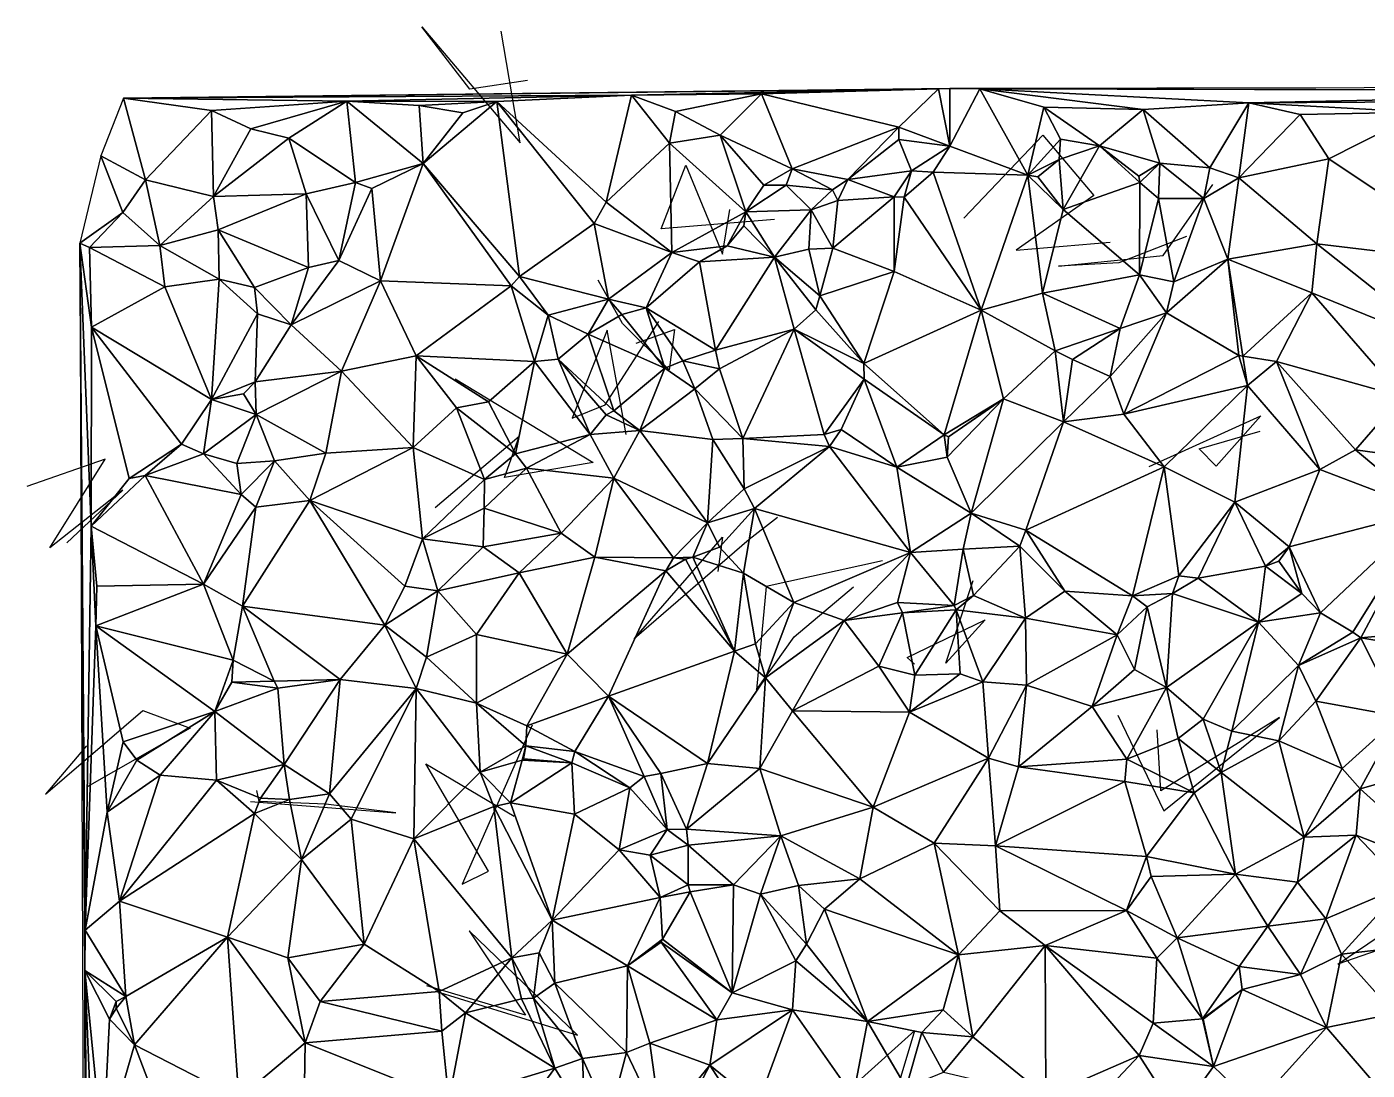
# Model space of a CAD drawing. Header units: metres. Extents: x -15.6 to 15.3, y -15.1 to 15.6.
# Drawn here: x -15.56 to -0.96, y 4.27 to 15.63 of the extents above; entities that cross this region are included whole.
import ezdxf

# ---------------------------------------------------------------- set-up
doc = ezdxf.new("R2010")
doc.units = ezdxf.units.M
doc.layers.add('CRACKS', color=1, linetype='Continuous')
doc.layers.add('STREET_MESH', color=7, linetype='Continuous')

msp = doc.modelspace()

# ---------------------------------------------------------------- linework, layer by layer
at = {"layer": 'CRACKS'}
for points in [[(-10.109, 15.05, 0.1), (-10.735, 14.953, 0.1), (-11.258, 15.634, 0.1), (-10.187, 14.371, 0.1), (-10.395, 15.585, 0.1)], [(-5.353, 13.55, 0.1), (-4.491, 14.452, 0.1), (-3.935, 13.795, 0.1), (-4.78, 13.201, 0.1), (-3.758, 13.287, 0.1)], [(-7.417, 13.536, 0.1), (-8.652, 13.434, 0.1), (-8.383, 14.128, 0.1), (-7.983, 13.156, 0.1), (-7.904, 13.645, 0.1)], [(-2.925, 13.348, 0.1), (-3.662, 13.061, 0.1), (-4.32, 13.026, 0.1), (-3.18, 13.141, 0.1), (-2.64, 13.915, 0.1)], [(-8.924, 12.187, 0.1), (-8.507, 12.336, 0.1), (-8.565, 11.897, 0.1), (-9.073, 12.402, 0.1), (-9.338, 12.872, 0.1)], [(-9.034, 11.193, 0.1), (-9.239, 12.328, 0.1), (-9.619, 11.37, 0.1), (-9.26, 11.517, 0.1), (-8.678, 12.424, 0.1)], [(-10.895, 11.798, 0.1), (-9.392, 10.886, 0.1), (-10.36, 10.723, 0.1), (-10.198, 11.17, 0.1), (-11.115, 10.394, 0.1)], [(-3.333, 10.844, 0.1), (-2.115, 11.394, 0.1), (-2.602, 10.847, 0.1), (-2.789, 11.037, 0.1), (-2.122, 11.227, 0.1)], [(-15.13, 10.012, 0.1), (-14.517, 10.584, 0.1), (-15.314, 9.959, 0.1), (-14.71, 10.922, 0.1), (-15.564, 10.625, 0.1)], [(-7.383, 10.288, 0.1), (-7.693, 10.047, 0.1), (-8.944, 8.966, 0.1), (-7.981, 10.075, 0.1), (-8.033, 9.699, 0.1)], [(-6.24, 9.816, 0.1), (-7.505, 9.535, 0.1), (-7.611, 8.409, 0.1), (-7.203, 8.987, 0.1), (-6.556, 9.534, 0.1)], [(-5.889, 8.688, 0.1), (-5.971, 8.764, 0.1), (-5.118, 9.172, 0.1), (-5.549, 8.702, 0.1), (-5.25, 9.603, 0.1)], [(-14.915, 7.8, 0.1), (-15.362, 7.272, 0.1), (-14.299, 8.184, 0.1), (-13.783, 7.992, 0.1), (-14.908, 7.354, 0.1)], [(-3.674, 8.133, 0.1), (-3.171, 7.092, 0.1), (-1.912, 8.107, 0.1), (-3.205, 7.311, 0.1), (-3.245, 7.975, 0.1)], [(-10.055, 8.025, 0.1), (-10.818, 6.291, 0.1), (-10.534, 6.433, 0.1), (-11.216, 7.605, 0.1), (-10.253, 7.035, 0.1)], [(-13.128, 7.195, 0.1), (-11.541, 7.07, 0.1), (-12.306, 7.164, 0.1), (-13.031, 7.192, 0.1), (-13.058, 7.313, 0.1)], [(-0.283, 5.479, 0.1), (-0.663, 5.345, 0.1), (0.627, 6.081, 0.1), (-1.276, 5.42, 0.1), (0.146, 6.385, 0.1)], [(-11.111, 5.126, 0.1), (-9.564, 4.647, 0.1), (-10.744, 5.784, 0.1), (-10.129, 4.867, 0.1), (-11.203, 5.185, 0.1)], [(-6.216, 2.86, 0.1), (-7.616, 3.151, 0.1), (-6.249, 3.485, 0.1), (-5.886, 4.698, 0.1), (-7.015, 3.68, 0.1)]]:
    msp.add_polyline3d(points, dxfattribs=at)
at = {"layer": 'STREET_MESH'}
for points in [[(-5.63, 14.96), (-5.506, 14.963), (-14.512, 14.857)], [(-8.974, 14.889), (-5.63, 14.96), (-14.512, 14.857)], [(-5.63, 14.96), (-8.974, 14.889), (-7.559, 14.905)], [(-8.974, 14.889), (-8.494, 14.713), (-7.559, 14.905)], [(-8.494, 14.713), (-8.006, 14.452), (-7.559, 14.905)], [(-7.559, 14.905), (-8.006, 14.452), (-7.223, 14.085)], [(-6.062, 14.541), (-5.63, 14.96), (-7.559, 14.905)], [(-6.062, 14.541), (-7.559, 14.905), (-7.223, 14.085)], [(-5.506, 14.332), (-5.63, 14.96), (-6.062, 14.541)], [(-5.63, 14.96), (-5.506, 14.332), (-5.506, 14.963)], [(3.805, 14.936), (8.037, 14.984), (-5.506, 14.963)], [(-5.176, 14.958), (3.805, 14.936), (-5.506, 14.963)], [(-5.506, 14.332), (-5.176, 14.958), (-5.506, 14.963)], [(-5.176, 14.958), (-5.506, 14.332), (-4.654, 14.016)], [(-5.176, 14.958), (-4.48, 14.759), (-3.397, 14.734)], [(-5.176, 14.958), (-3.397, 14.734), (-2.245, 14.805)], [(-5.176, 14.958), (-4.654, 14.016), (-4.48, 14.759)], [(3.805, 14.936), (-5.176, 14.958), (-2.245, 14.805)], [(2.176, 14.832), (3.805, 14.936), (-2.245, 14.805)], [(-14.756, 14.228), (-14.272, 13.965), (-14.512, 14.857)], [(-12.078, 14.825), (-8.974, 14.889), (-14.512, 14.857)], [(-13.55, 14.721), (-12.078, 14.825), (-14.512, 14.857)], [(-14.272, 13.965), (-13.55, 14.721), (-14.512, 14.857)], [(-13.55, 14.721), (-13.123, 14.523), (-12.078, 14.825)], [(-13.123, 14.523), (-12.71, 14.422), (-12.078, 14.825)], [(-12.71, 14.422), (-11.982, 13.936), (-12.078, 14.825)], [(-10.443, 14.82), (-8.974, 14.889), (-12.078, 14.825)], [(-11.245, 14.144), (-11.289, 14.777), (-12.078, 14.825)], [(-11.982, 13.936), (-11.245, 14.144), (-12.078, 14.825)], [(-11.289, 14.777), (-10.443, 14.82), (-12.078, 14.825)], [(-10.814, 14.696), (-10.443, 14.82), (-11.289, 14.777)], [(-11.245, 14.144), (-10.814, 14.696), (-11.289, 14.777)], [(-10.196, 12.915), (-10.443, 14.82), (-11.245, 14.144)], [(-10.443, 14.82), (-10.814, 14.696), (-11.245, 14.144)], [(-10.443, 14.82), (-9.249, 13.725), (-8.974, 14.889)], [(-10.196, 12.915), (-9.382, 13.491), (-10.443, 14.82)], [(-9.382, 13.491), (-9.249, 13.725), (-10.443, 14.82)], [(-9.249, 13.725), (-8.561, 14.365), (-8.974, 14.889)], [(-8.561, 14.365), (-8.494, 14.713), (-8.974, 14.889)], [(-4.654, 14.016), (-4.3, 14.409), (-4.48, 14.759)], [(-4.48, 14.759), (-3.875, 14.336), (-3.397, 14.734)], [(-4.3, 14.409), (-3.875, 14.336), (-4.48, 14.759)], [(-3.397, 14.734), (-2.671, 14.097), (-2.245, 14.805)], [(-2.671, 14.097), (-2.354, 13.99), (-2.245, 14.805)], [(-2.354, 13.99), (-1.686, 14.678), (-2.245, 14.805)], [(-0.368, 14.704), (2.176, 14.832), (-2.245, 14.805)], [(-1.686, 14.678), (-0.368, 14.704), (-2.245, 14.805)], [(-13.55, 14.721), (-14.272, 13.965), (-13.529, 13.785)], [(-13.123, 14.523), (-13.55, 14.721), (-13.529, 13.785)], [(-8.494, 14.713), (-8.561, 14.365), (-8.006, 14.452)], [(-3.875, 14.336), (-3.217, 14.149), (-3.397, 14.734)], [(-3.217, 14.149), (-2.671, 14.097), (-3.397, 14.734)], [(-1.686, 14.678), (-2.354, 13.99), (-1.373, 14.194)], [(-1.686, 14.678), (-1.373, 14.194), (-0.368, 14.704)], [(-1.373, 14.194), (0.345, 13.047), (-0.368, 14.704)], [(-12.71, 14.422), (-13.123, 14.523), (-13.529, 13.785)], [(-6.616, 13.969), (-6.062, 14.541), (-7.223, 14.085)], [(-6.616, 13.969), (-6.062, 14.405), (-6.062, 14.541)], [(-6.062, 14.405), (-5.506, 14.332), (-6.062, 14.541)], [(-12.52, 13.816), (-12.71, 14.422), (-13.529, 13.785)], [(-12.52, 13.816), (-11.982, 13.936), (-12.71, 14.422)], [(-8.561, 14.365), (-9.249, 13.725), (-8.534, 13.174)], [(-8.561, 14.365), (-7.727, 13.617), (-8.006, 14.452)], [(-7.727, 13.617), (-8.561, 14.365), (-8.534, 13.174)], [(-7.727, 13.617), (-7.531, 13.909), (-8.006, 14.452)], [(-8.006, 14.452), (-7.531, 13.909), (-7.223, 14.085)], [(-5.923, 14.064), (-6.062, 14.405), (-6.616, 13.969)], [(-6.062, 14.405), (-5.923, 14.064), (-5.506, 14.332)], [(-5.506, 14.332), (-5.923, 14.064), (-5.685, 14.051)], [(-5.506, 14.332), (-5.685, 14.051), (-4.654, 14.016)], [(-4.314, 14.189), (-4.3, 14.409), (-4.654, 14.016)], [(-4.3, 14.409), (-4.314, 14.189), (-3.875, 14.336)], [(-3.875, 14.336), (-4.314, 14.189), (-4.27, 13.642)], [(-3.433, 13.939), (-3.875, 14.336), (-4.27, 13.642)], [(-3.446, 14.006), (-3.875, 14.336), (-3.433, 13.939)], [(-3.446, 14.006), (-3.217, 14.149), (-3.875, 14.336)], [(-14.518, 13.61), (-14.756, 14.228), (-14.985, 13.275)], [(-14.756, 14.228), (-14.518, 13.61), (-14.272, 13.965)], [(-4.544, 14.001), (-4.314, 14.189), (-4.654, 14.016)], [(-4.314, 14.189), (-4.544, 14.001), (-4.27, 13.642)], [(-1.373, 14.194), (-2.354, 13.99), (-1.504, 13.269)], [(0.345, 13.047), (-1.373, 14.194), (-1.504, 13.269)], [(-11.245, 14.144), (-11.982, 13.936), (-11.803, 13.873)], [(-11.71, 12.867), (-11.245, 14.144), (-11.803, 13.873)], [(-11.71, 12.867), (-10.287, 12.812), (-11.245, 14.144)], [(-10.287, 12.812), (-10.196, 12.915), (-11.245, 14.144)], [(-7.531, 13.909), (-7.289, 13.909), (-7.223, 14.085)], [(-7.289, 13.909), (-6.782, 13.859), (-7.223, 14.085)], [(-6.782, 13.859), (-6.616, 13.969), (-7.223, 14.085)], [(-6.113, 13.78), (-5.923, 14.064), (-6.616, 13.969)], [(-6.113, 13.78), (-6.001, 13.779), (-5.923, 14.064)], [(-5.923, 14.064), (-6.001, 13.779), (-5.685, 14.051)], [(-6.001, 13.779), (-5.164, 12.545), (-5.685, 14.051)], [(-5.685, 14.051), (-5.164, 12.545), (-4.654, 14.016)], [(-3.217, 14.149), (-3.446, 14.006), (-3.433, 13.939)], [(-3.231, 13.764), (-3.217, 14.149), (-3.433, 13.939)], [(-3.217, 14.149), (-3.231, 13.764), (-2.735, 13.765)], [(-2.671, 14.097), (-3.217, 14.149), (-2.735, 13.765)], [(-2.354, 13.99), (-2.671, 14.097), (-2.735, 13.765)], [(-14.518, 13.61), (-14.114, 13.253), (-14.272, 13.965)], [(-14.272, 13.965), (-14.114, 13.253), (-13.529, 13.785)], [(-12.52, 13.816), (-12.165, 13.089), (-11.982, 13.936)], [(-11.982, 13.936), (-12.165, 13.089), (-11.803, 13.873)], [(-7.727, 13.617), (-7.016, 13.641), (-7.289, 13.909)], [(-7.531, 13.909), (-7.727, 13.617), (-7.289, 13.909)], [(-7.016, 13.641), (-6.782, 13.859), (-7.289, 13.909)], [(-6.727, 13.743), (-6.616, 13.969), (-6.782, 13.859)], [(-6.727, 13.743), (-6.113, 13.78), (-6.616, 13.969)], [(-5.164, 12.545), (-4.493, 12.733), (-4.654, 14.016)], [(-4.544, 14.001), (-4.654, 14.016), (-4.27, 13.642)], [(-4.654, 14.016), (-4.493, 12.733), (-4.27, 13.642)], [(-3.439, 12.932), (-3.433, 13.939), (-4.27, 13.642)], [(-3.439, 12.932), (-3.231, 13.764), (-3.433, 13.939)], [(-2.475, 13.103), (-2.354, 13.99), (-2.735, 13.765)], [(-2.354, 13.99), (-2.475, 13.103), (-1.504, 13.269)], [(-14.114, 13.253), (-13.479, 13.421), (-13.529, 13.785)], [(-13.479, 13.421), (-12.52, 13.816), (-13.529, 13.785)], [(-13.479, 13.421), (-12.496, 13.011), (-12.52, 13.816)], [(-12.496, 13.011), (-12.165, 13.089), (-12.52, 13.816)], [(-12.165, 13.089), (-11.71, 12.867), (-11.803, 13.873)], [(-6.727, 13.743), (-6.782, 13.859), (-7.016, 13.641)], [(-6.727, 13.743), (-7.016, 13.641), (-6.781, 13.221)], [(-6.11, 12.968), (-6.113, 13.78), (-6.781, 13.221)], [(-6.113, 13.78), (-6.727, 13.743), (-6.781, 13.221)], [(-6.001, 13.779), (-6.113, 13.78), (-6.11, 12.968)], [(-5.164, 12.545), (-6.001, 13.779), (-6.11, 12.968)], [(-3.439, 12.932), (-3.062, 12.854), (-3.231, 13.764)], [(-3.231, 13.764), (-3.062, 12.854), (-2.735, 13.765)], [(-3.062, 12.854), (-2.475, 13.103), (-2.735, 13.765)], [(-14.881, 13.23), (-14.518, 13.61), (-14.985, 13.275)], [(-14.881, 13.23), (-14.114, 13.253), (-14.518, 13.61)], [(-9.249, 13.725), (-9.382, 13.491), (-8.534, 13.174)], [(-7.93, 13.246), (-7.727, 13.617), (-8.534, 13.174)], [(-7.93, 13.246), (-7.75, 13.465), (-7.727, 13.617)], [(-7.727, 13.617), (-7.75, 13.465), (-7.414, 13.124)], [(-7.016, 13.641), (-7.727, 13.617), (-7.414, 13.124)], [(-7.042, 13.21), (-7.016, 13.641), (-7.414, 13.124)], [(-7.016, 13.641), (-7.042, 13.21), (-6.781, 13.221)], [(-4.493, 12.733), (-3.439, 12.932), (-4.27, 13.642)], [(-9.225, 12.668), (-9.382, 13.491), (-10.196, 12.915)], [(-9.382, 13.491), (-9.225, 12.668), (-8.534, 13.174)], [(-7.75, 13.465), (-7.93, 13.246), (-7.414, 13.124)], [(-13.467, 12.885), (-13.479, 13.421), (-14.114, 13.253)], [(-13.082, 12.792), (-12.496, 13.011), (-13.479, 13.421)], [(-13.467, 12.885), (-13.082, 12.792), (-13.479, 13.421)], [(-14.906, -8.063), (-14.933, 5.352), (-14.985, 13.275)], [(-14.933, 5.352), (-14.928, 5.791), (-14.985, 13.275)], [(-14.928, 5.791), (-14.864, 10.194), (-14.985, 13.275)], [(-14.864, 10.194), (-14.858, 12.363), (-14.985, 13.275)], [(-14.858, 12.363), (-14.881, 13.23), (-14.985, 13.275)], [(-14.114, 13.253), (-14.881, 13.23), (-14.061, 12.801)], [(-14.881, 13.23), (-14.858, 12.363), (-14.061, 12.801)], [(-13.467, 12.885), (-14.114, 13.253), (-14.061, 12.801)], [(-9.225, 12.668), (-8.815, 12.573), (-8.534, 13.174)], [(-8.815, 12.573), (-8.233, 13.073), (-8.534, 13.174)], [(-8.233, 13.073), (-7.93, 13.246), (-8.534, 13.174)], [(-7.93, 13.246), (-8.233, 13.073), (-7.414, 13.124)], [(-6.92, 12.703), (-7.042, 13.21), (-7.414, 13.124)], [(-7.042, 13.21), (-6.92, 12.703), (-6.781, 13.221)], [(-6.92, 12.703), (-6.11, 12.968), (-6.781, 13.221)], [(-2.475, 13.103), (-1.559, 12.737), (-1.504, 13.269)], [(-1.559, 12.737), (-0.065, 12.129), (-1.504, 13.269)], [(-0.065, 12.129), (0.345, 13.047), (-1.504, 13.269)], [(-12.496, 13.011), (-13.082, 12.792), (-12.685, 12.386)], [(-11.71, 12.867), (-12.165, 13.089), (-12.685, 12.386)], [(-12.165, 13.089), (-12.496, 13.011), (-12.685, 12.386)], [(-8.233, 13.073), (-8.815, 12.573), (-8.058, 12.111)], [(-8.233, 13.073), (-8.058, 12.111), (-7.414, 13.124)], [(-8.058, 12.111), (-7.202, 12.341), (-7.414, 13.124)], [(-7.414, 13.124), (-7.202, 12.341), (-6.964, 12.549)], [(-6.92, 12.703), (-7.414, 13.124), (-6.964, 12.549)], [(-2.475, 13.103), (-3.062, 12.854), (-3.143, 12.516)], [(-2.355, 12.053), (-2.475, 13.103), (-3.143, 12.516)], [(-2.355, 12.053), (-2.311, 12.046), (-2.475, 13.103)], [(-2.311, 12.046), (-1.559, 12.737), (-2.475, 13.103)], [(-13.55, 11.574), (-13.467, 12.885), (-14.061, 12.801)], [(-13.051, 12.508), (-13.467, 12.885), (-13.55, 11.574)], [(-13.467, 12.885), (-13.051, 12.508), (-13.082, 12.792)], [(-12.135, 11.883), (-11.71, 12.867), (-12.685, 12.386)], [(-11.71, 12.867), (-12.135, 11.883), (-11.321, 12.049)], [(-10.287, 12.812), (-11.71, 12.867), (-11.321, 12.049)], [(-10.196, 12.915), (-10.287, 12.812), (-9.884, 12.491)], [(-9.225, 12.668), (-10.196, 12.915), (-9.884, 12.491)], [(-6.11, 12.968), (-6.92, 12.703), (-6.442, 11.964)], [(-5.164, 12.545), (-6.11, 12.968), (-6.442, 11.964)], [(-4.493, 12.733), (-3.65, 12.346), (-3.439, 12.932)], [(-3.439, 12.932), (-3.65, 12.346), (-3.143, 12.516)], [(-3.062, 12.854), (-3.439, 12.932), (-3.143, 12.516)], [(-14.858, 12.363), (-13.55, 11.574), (-14.061, 12.801)], [(-13.082, 12.792), (-13.051, 12.508), (-12.685, 12.386)], [(-10.033, 11.987), (-10.287, 12.812), (-11.321, 12.049)], [(-10.287, 12.812), (-10.033, 11.987), (-9.884, 12.491)], [(-5.164, 12.545), (-4.355, 12.105), (-4.493, 12.733)], [(-4.493, 12.733), (-4.355, 12.105), (-3.65, 12.346)], [(-1.943, 11.986), (-1.559, 12.737), (-2.311, 12.046)], [(-1.559, 12.737), (-1.943, 11.986), (-0.58, 11.606)], [(-1.559, 12.737), (-0.58, 11.606), (-0.065, 12.129)], [(-9.445, 12.284), (-9.225, 12.668), (-9.884, 12.491)], [(-9.225, 12.668), (-9.445, 12.284), (-9.078, 12.499)], [(-8.815, 12.573), (-9.225, 12.668), (-9.078, 12.499)], [(-8.815, 12.573), (-9.078, 12.499), (-8.612, 11.913)], [(-8.815, 12.573), (-8.415, 11.996), (-8.058, 12.111)], [(-8.415, 11.996), (-8.815, 12.573), (-8.612, 11.913)], [(-6.442, 11.964), (-6.92, 12.703), (-6.964, 12.549)], [(-13.075, 11.766), (-13.051, 12.508), (-13.55, 11.574)], [(-13.051, 12.508), (-13.075, 11.766), (-12.685, 12.386)], [(-10.033, 11.987), (-9.775, 12.013), (-9.884, 12.491)], [(-9.775, 12.013), (-9.445, 12.284), (-9.884, 12.491)], [(-9.078, 12.499), (-9.445, 12.284), (-8.612, 11.913)], [(-7.202, 12.341), (-6.442, 11.964), (-6.964, 12.549)], [(-5.565, 11.187), (-5.164, 12.545), (-6.442, 11.964)], [(-5.164, 12.545), (-5.565, 11.187), (-4.92, 11.582)], [(-4.355, 12.105), (-5.164, 12.545), (-4.92, 11.582)], [(-3.756, 11.823), (-3.61, 11.414), (-3.143, 12.516)], [(-3.65, 12.346), (-3.756, 11.823), (-3.143, 12.516)], [(-3.61, 11.414), (-2.355, 12.053), (-3.143, 12.516)], [(-14.45, 10.714), (-14.858, 12.363), (-14.864, 10.194)], [(-13.88, 11.086), (-13.55, 11.574), (-14.858, 12.363)], [(-14.45, 10.714), (-13.88, 11.086), (-14.858, 12.363)], [(-13.075, 11.766), (-12.135, 11.883), (-12.685, 12.386)], [(-9.168, 11.449), (-9.445, 12.284), (-9.775, 12.013)], [(-9.445, 12.284), (-9.168, 11.449), (-8.612, 11.913)], [(-8.015, 11.907), (-7.202, 12.341), (-8.058, 12.111)], [(-7.202, 12.341), (-8.015, 11.907), (-7.761, 11.149)], [(-6.875, 11.192), (-7.202, 12.341), (-7.761, 11.149)], [(-6.439, 11.796), (-6.442, 11.964), (-7.202, 12.341)], [(-6.875, 11.192), (-6.439, 11.796), (-7.202, 12.341)], [(-4.355, 12.105), (-4.167, 12.01), (-3.65, 12.346)], [(-4.167, 12.01), (-3.756, 11.823), (-3.65, 12.346)], [(-12.135, 11.883), (-11.354, 11.051), (-11.321, 12.049)], [(-11.354, 11.051), (-10.882, 11.481), (-11.321, 12.049)], [(-10.882, 11.481), (-10.532, 11.548), (-11.321, 12.049)], [(-10.532, 11.548), (-10.033, 11.987), (-11.321, 12.049)], [(-10.237, 10.981), (-10.033, 11.987), (-10.532, 11.548)], [(-10.033, 11.987), (-10.237, 10.981), (-9.426, 11.191)], [(-9.775, 12.013), (-10.033, 11.987), (-9.426, 11.191)], [(-9.25, 11.405), (-9.775, 12.013), (-9.426, 11.191)], [(-9.168, 11.449), (-9.775, 12.013), (-9.25, 11.405)], [(-8.283, 11.69), (-8.415, 11.996), (-8.612, 11.913)], [(-8.415, 11.996), (-8.015, 11.907), (-8.058, 12.111)], [(-8.015, 11.907), (-8.415, 11.996), (-8.283, 11.69)], [(-4.355, 12.105), (-4.92, 11.582), (-4.266, 11.331)], [(-4.167, 12.01), (-4.355, 12.105), (-4.266, 11.331)], [(-3.756, 11.823), (-4.167, 12.01), (-4.266, 11.331)], [(-2.355, 12.053), (-3.61, 11.414), (-2.262, 11.726)], [(-2.311, 12.046), (-2.355, 12.053), (-2.262, 11.726)], [(-1.943, 11.986), (-2.311, 12.046), (-2.262, 11.726)], [(-1.943, 11.986), (-2.262, 11.726), (-1.473, 10.809)], [(-1.085, 11.024), (-1.943, 11.986), (-1.473, 10.809)], [(-1.943, 11.986), (-1.085, 11.024), (-0.58, 11.606)], [(-13.063, 11.409), (-12.135, 11.883), (-13.075, 11.766)], [(-13.063, 11.409), (-12.306, 10.99), (-12.135, 11.883)], [(-12.135, 11.883), (-12.306, 10.99), (-11.354, 11.051)], [(-9.168, 11.449), (-8.882, 11.235), (-8.612, 11.913)], [(-8.882, 11.235), (-8.283, 11.69), (-8.612, 11.913)], [(-8.015, 11.907), (-8.283, 11.69), (-7.761, 11.149)], [(-6.439, 11.796), (-5.565, 11.187), (-6.442, 11.964)], [(-13.204, 11.634), (-13.075, 11.766), (-13.55, 11.574)], [(-13.204, 11.634), (-13.063, 11.409), (-13.075, 11.766)], [(-8.283, 11.69), (-8.882, 11.235), (-8.086, 11.138)], [(-8.283, 11.69), (-8.086, 11.138), (-7.761, 11.149)], [(-6.439, 11.796), (-6.875, 11.192), (-6.688, 11.247)], [(-6.439, 11.796), (-6.688, 11.247), (-6.082, 10.835)], [(-5.565, 11.187), (-6.439, 11.796), (-6.082, 10.835)], [(-3.756, 11.823), (-4.266, 11.331), (-3.61, 11.414)], [(-2.262, 11.726), (-3.61, 11.414), (-3.17, 10.841)], [(-2.399, 10.454), (-2.262, 11.726), (-3.17, 10.841)], [(-2.262, 11.726), (-2.399, 10.454), (-1.473, 10.809)], [(-13.88, 11.086), (-13.637, 10.98), (-13.55, 11.574)], [(-13.637, 10.98), (-13.063, 11.409), (-13.55, 11.574)], [(-13.063, 11.409), (-13.204, 11.634), (-13.55, 11.574)], [(-10.882, 11.481), (-10.237, 10.981), (-10.532, 11.548)], [(-5.565, 11.187), (-5.518, 11.167), (-4.92, 11.582)], [(-4.92, 11.582), (-5.534, 10.945), (-5.271, 10.335)], [(-5.518, 11.167), (-5.534, 10.945), (-4.92, 11.582)], [(-4.92, 11.582), (-5.271, 10.335), (-4.266, 11.331)], [(-1.085, 11.024), (0.178, 10.851), (-0.58, 11.606)], [(-13.277, 10.876), (-13.063, 11.409), (-13.637, 10.98)], [(-12.864, 10.905), (-13.063, 11.409), (-13.277, 10.876)], [(-13.063, 11.409), (-12.864, 10.905), (-12.306, 10.99)], [(-10.575, 10.701), (-10.882, 11.481), (-11.354, 11.051)], [(-10.575, 10.701), (-10.237, 10.981), (-10.882, 11.481)], [(-8.882, 11.235), (-9.25, 11.405), (-9.426, 11.191)], [(-8.882, 11.235), (-9.168, 11.449), (-9.25, 11.405)], [(-3.61, 11.414), (-4.266, 11.331), (-3.17, 10.841)], [(-4.266, 11.331), (-5.271, 10.335), (-4.677, 10.148)], [(-4.266, 11.331), (-4.677, 10.148), (-3.17, 10.841)], [(-10.237, 10.981), (-10.117, 10.824), (-9.426, 11.191)], [(-10.117, 10.824), (-9.167, 10.717), (-9.426, 11.191)], [(-9.167, 10.717), (-8.882, 11.235), (-9.426, 11.191)], [(-8.145, 10.231), (-8.882, 11.235), (-9.167, 10.717)], [(-8.882, 11.235), (-8.145, 10.231), (-8.086, 11.138)], [(-8.145, 10.231), (-7.746, 10.599), (-8.086, 11.138)], [(-8.086, 11.138), (-7.746, 10.599), (-7.761, 11.149)], [(-6.815, 11.063), (-6.875, 11.192), (-7.761, 11.149)], [(-7.746, 10.599), (-6.815, 11.063), (-7.761, 11.149)], [(-6.875, 11.192), (-6.815, 11.063), (-6.688, 11.247)], [(-6.688, 11.247), (-6.815, 11.063), (-6.082, 10.835)], [(-5.534, 10.945), (-5.565, 11.187), (-6.082, 10.835)], [(-5.534, 10.945), (-5.518, 11.167), (-5.565, 11.187)], [(-14.45, 10.714), (-14.274, 10.746), (-13.88, 11.086)], [(-14.274, 10.746), (-13.637, 10.98), (-13.88, 11.086)], [(-14.274, 10.746), (-13.228, 10.537), (-13.637, 10.98)], [(-13.228, 10.537), (-13.277, 10.876), (-13.637, 10.98)], [(-12.306, 10.99), (-12.864, 10.905), (-12.481, 10.474)], [(-12.481, 10.474), (-11.252, 10.056), (-11.354, 11.051)], [(-12.306, 10.99), (-12.481, 10.474), (-11.354, 11.051)], [(-11.252, 10.056), (-10.575, 10.701), (-11.354, 11.051)], [(-10.117, 10.824), (-10.237, 10.981), (-10.575, 10.701)], [(-6.815, 11.063), (-7.746, 10.599), (-7.635, 10.387)], [(-5.934, 9.905), (-6.815, 11.063), (-7.635, 10.387)], [(-6.815, 11.063), (-5.934, 9.905), (-6.082, 10.835)], [(-0.289, 10.359), (-1.085, 11.024), (-1.473, 10.809)], [(-0.289, 10.359), (0.178, 10.851), (-1.085, 11.024)], [(-13.228, 10.537), (-12.864, 10.905), (-13.277, 10.876)], [(-12.864, 10.905), (-13.228, 10.537), (-13.068, 10.401)], [(-12.481, 10.474), (-12.864, 10.905), (-13.068, 10.401)], [(-10.117, 10.824), (-10.58, 10.39), (-9.739, 10.118)], [(-10.117, 10.824), (-10.575, 10.701), (-10.58, 10.39)], [(-9.167, 10.717), (-10.117, 10.824), (-9.739, 10.118)], [(-5.271, 10.335), (-5.534, 10.945), (-6.082, 10.835)], [(-5.934, 9.905), (-5.271, 10.335), (-6.082, 10.835)], [(-4.677, 10.148), (-3.513, 9.434), (-3.17, 10.841)], [(-3.513, 9.434), (-3.008, 9.652), (-3.17, 10.841)], [(-3.008, 9.652), (-2.399, 10.454), (-3.17, 10.841)], [(-13.64, 9.563), (-14.274, 10.746), (-14.864, 10.194)], [(-14.274, 10.746), (-14.45, 10.714), (-14.864, 10.194)], [(-13.228, 10.537), (-14.274, 10.746), (-13.64, 9.563)], [(-10.575, 10.701), (-11.252, 10.056), (-10.58, 10.39)], [(-9.373, 9.856), (-9.167, 10.717), (-9.739, 10.118)], [(-9.167, 10.717), (-9.373, 9.856), (-8.516, 9.849)], [(-8.145, 10.231), (-9.167, 10.717), (-8.516, 9.849)], [(-2.399, 10.454), (-1.805, 9.967), (-1.473, 10.809)], [(-1.805, 9.967), (-0.289, 10.359), (-1.473, 10.809)], [(-13.228, 10.537), (-13.64, 9.563), (-13.068, 10.401)], [(-7.746, 10.599), (-8.145, 10.231), (-7.635, 10.387)], [(-13.64, 9.563), (-13.213, 9.321), (-13.068, 10.401)], [(-13.213, 9.321), (-12.481, 10.474), (-13.068, 10.401)], [(-11.662, 9.115), (-12.481, 10.474), (-13.213, 9.321)], [(-11.444, 9.539), (-12.481, 10.474), (-11.662, 9.115)], [(-11.444, 9.539), (-11.252, 10.056), (-12.481, 10.474)], [(-11.252, 10.056), (-10.589, 9.968), (-10.58, 10.39)], [(-10.58, 10.39), (-10.589, 9.968), (-9.739, 10.118)], [(-7.635, 10.387), (-8.145, 10.231), (-8.015, 9.964)], [(-7.753, 9.68), (-7.635, 10.387), (-8.015, 9.964)], [(-7.635, 10.387), (-7.753, 9.68), (-7.206, 9.361)], [(-5.934, 9.905), (-7.635, 10.387), (-7.206, 9.361)], [(-2.797, 9.627), (-2.399, 10.454), (-3.008, 9.652)], [(-2.064, 9.759), (-2.399, 10.454), (-2.797, 9.627)], [(-2.399, 10.454), (-2.064, 9.759), (-1.805, 9.967)], [(-8.306, 9.856), (-8.145, 10.231), (-8.516, 9.849)], [(-8.145, 10.231), (-8.306, 9.856), (-8.015, 9.964)], [(-5.934, 9.905), (-5.36, 9.943), (-5.271, 10.335)], [(-5.271, 10.335), (-5.36, 9.943), (-4.743, 9.977)], [(-5.271, 10.335), (-4.743, 9.977), (-4.677, 10.148)], [(-1.464, 9.25), (-0.289, 10.359), (-1.805, 9.967)], [(-0.289, 10.359), (-1.464, 9.25), (-1.114, 9.039)], [(-1.024, 8.975), (-0.289, 10.359), (-1.114, 9.039)], [(0.169, 9.09), (-0.289, 10.359), (-1.024, 8.975)], [(-14.864, 10.194), (-14.928, 5.791), (-14.813, 9.108)], [(-14.8, 9.541), (-14.864, 10.194), (-14.813, 9.108)], [(-14.8, 9.541), (-13.64, 9.563), (-14.864, 10.194)], [(-10.589, 9.968), (-10.199, 9.685), (-9.739, 10.118)], [(-10.199, 9.685), (-9.373, 9.856), (-9.739, 10.118)], [(-4.743, 9.977), (-4.251, 9.486), (-4.677, 10.148)], [(-4.251, 9.486), (-3.513, 9.434), (-4.677, 10.148)], [(-11.252, 10.056), (-11.444, 9.539), (-11.084, 9.488)], [(-10.589, 9.968), (-11.252, 10.056), (-11.084, 9.488)], [(-10.199, 9.685), (-10.589, 9.968), (-11.084, 9.488)], [(-8.306, 9.856), (-7.753, 9.68), (-8.015, 9.964)], [(-5.36, 9.943), (-5.934, 9.905), (-5.456, 9.329)], [(-5.245, 9.439), (-5.36, 9.943), (-5.456, 9.329)], [(-5.36, 9.943), (-5.245, 9.439), (-4.743, 9.977)], [(-4.743, 9.977), (-5.245, 9.439), (-4.68, 9.191)], [(-4.251, 9.486), (-4.743, 9.977), (-4.68, 9.191)], [(-1.805, 9.967), (-2.064, 9.759), (-1.918, 9.812)], [(-1.667, 9.458), (-1.805, 9.967), (-1.918, 9.812)], [(-1.667, 9.458), (-1.464, 9.25), (-1.805, 9.967)], [(-9.677, 8.797), (-9.373, 9.856), (-10.199, 9.685)], [(-9.677, 8.797), (-8.601, 9.707), (-9.373, 9.856)], [(-9.373, 9.856), (-8.601, 9.707), (-8.516, 9.849)], [(-8.601, 9.707), (-8.387, 9.833), (-8.516, 9.849)], [(-8.387, 9.833), (-8.601, 9.707), (-7.85, 8.831)], [(-8.387, 9.833), (-8.306, 9.856), (-8.516, 9.849)], [(-8.306, 9.856), (-8.387, 9.833), (-7.85, 8.831)], [(-7.753, 9.68), (-8.306, 9.856), (-7.85, 8.831)], [(-6.655, 9.165), (-5.934, 9.905), (-7.206, 9.361)], [(-5.934, 9.905), (-6.655, 9.165), (-6.074, 9.362)], [(-5.934, 9.905), (-6.074, 9.362), (-5.456, 9.329)], [(-2.064, 9.759), (-1.667, 9.458), (-1.918, 9.812)], [(-10.662, 9.014), (-10.199, 9.685), (-11.084, 9.488)], [(-10.662, 9.014), (-9.677, 8.797), (-10.199, 9.685)], [(-8.601, 9.707), (-9.677, 8.797), (-9.226, 8.341)], [(-7.85, 8.831), (-8.601, 9.707), (-9.226, 8.341)], [(-7.623, 8.91), (-7.753, 9.68), (-7.85, 8.831)], [(-7.753, 9.68), (-7.623, 8.91), (-7.206, 9.361)], [(-3.513, 9.434), (-3.079, 9.461), (-3.008, 9.652)], [(-3.079, 9.461), (-2.797, 9.627), (-3.008, 9.652)], [(-2.064, 9.759), (-2.797, 9.627), (-2.142, 9.148)], [(-1.667, 9.458), (-2.064, 9.759), (-2.142, 9.148)], [(-13.317, 8.733), (-13.64, 9.563), (-14.813, 9.108)], [(-13.64, 9.563), (-14.8, 9.541), (-14.813, 9.108)], [(-13.64, 9.563), (-13.317, 8.733), (-13.213, 9.321)], [(-11.444, 9.539), (-11.662, 9.115), (-11.084, 9.488)], [(-2.797, 9.627), (-3.079, 9.461), (-2.142, 9.148)], [(-11.662, 9.115), (-11.209, 8.767), (-11.084, 9.488)], [(-11.209, 8.767), (-10.662, 9.014), (-11.084, 9.488)], [(-7.623, 8.91), (-7.515, 8.54), (-7.206, 9.361)], [(-7.515, 8.54), (-6.655, 9.165), (-7.206, 9.361)], [(-6.655, 9.165), (-6.019, 9.249), (-6.074, 9.362)], [(-6.074, 9.362), (-6.019, 9.249), (-5.456, 9.329)], [(-5.435, 9.28), (-5.245, 9.439), (-5.456, 9.329)], [(-5.245, 9.439), (-5.435, 9.28), (-4.68, 9.191)], [(-3.68, 9.009), (-4.251, 9.486), (-4.68, 9.191)], [(-4.251, 9.486), (-3.68, 9.009), (-3.513, 9.434)], [(-3.68, 9.009), (-3.354, 9.313), (-3.513, 9.434)], [(-3.354, 9.313), (-3.079, 9.461), (-3.513, 9.434)], [(-3.079, 9.461), (-3.354, 9.313), (-3.142, 8.434)], [(-2.142, 9.148), (-3.079, 9.461), (-3.142, 8.434)], [(-1.464, 9.25), (-1.667, 9.458), (-2.142, 9.148)], [(-13.317, 8.733), (-12.869, 8.504), (-13.213, 9.321)], [(-12.15, 8.523), (-11.662, 9.115), (-13.213, 9.321)], [(-12.869, 8.504), (-12.15, 8.523), (-13.213, 9.321)], [(-6.277, 8.669), (-6.019, 9.249), (-6.655, 9.165)], [(-6.019, 9.249), (-6.277, 8.669), (-5.885, 8.569)], [(-6.019, 9.249), (-5.435, 9.28), (-5.456, 9.329)], [(-5.435, 9.28), (-6.019, 9.249), (-5.885, 8.569)], [(-5.391, 8.585), (-5.435, 9.28), (-5.885, 8.569)], [(-5.435, 9.28), (-5.144, 8.499), (-4.68, 9.191)], [(-5.144, 8.499), (-5.435, 9.28), (-5.391, 8.585)], [(-3.354, 9.313), (-3.68, 9.009), (-3.492, 8.633)], [(-3.354, 9.313), (-3.492, 8.633), (-3.142, 8.434)], [(-1.464, 9.25), (-2.142, 9.148), (-1.703, 8.677)], [(-1.464, 9.25), (-1.703, 8.677), (-1.114, 9.039)], [(-14.928, 5.791), (-14.69, 7.079), (-14.813, 9.108)], [(-14.69, 7.079), (-14.513, 7.845), (-14.813, 9.108)], [(-14.513, 7.845), (-13.517, 8.175), (-14.813, 9.108)], [(-13.517, 8.175), (-13.317, 8.733), (-14.813, 9.108)], [(-11.662, 9.115), (-12.15, 8.523), (-11.321, 8.423)], [(-11.209, 8.767), (-11.662, 9.115), (-11.321, 8.423)], [(-6.655, 9.165), (-7.515, 8.54), (-7.218, 8.182)], [(-6.277, 8.669), (-6.655, 9.165), (-7.218, 8.182)], [(-5.144, 8.499), (-4.67, 8.46), (-4.68, 9.191)], [(-4.67, 8.46), (-3.68, 9.009), (-4.68, 9.191)], [(-2.742, 8.092), (-2.142, 9.148), (-3.142, 8.434)], [(-2.431, 7.959), (-2.142, 9.148), (-2.742, 8.092)], [(-1.703, 8.677), (-2.142, 9.148), (-2.431, 7.959)], [(0.169, 9.09), (-1.024, 8.975), (-0.064, 8.818)], [(-10.662, 9.014), (-11.209, 8.767), (-10.664, 8.264)], [(-9.677, 8.797), (-10.662, 9.014), (-10.664, 8.264)], [(-3.955, 8.227), (-3.68, 9.009), (-4.67, 8.46)], [(-3.68, 9.009), (-3.955, 8.227), (-3.492, 8.633)], [(-1.703, 8.677), (-1.024, 8.975), (-1.114, 9.039)], [(-1.024, 8.975), (-1.703, 8.677), (-1.515, 8.286)], [(-1.024, 8.975), (-1.515, 8.286), (-0.599, 8.118)], [(-0.064, 8.818), (-1.024, 8.975), (-0.599, 8.118)], [(-10.664, 8.264), (-11.209, 8.767), (-11.321, 8.423)], [(-10.116, 8.017), (-9.677, 8.797), (-10.664, 8.264)], [(-9.677, 8.797), (-10.116, 8.017), (-9.226, 8.341)], [(-8.145, 7.608), (-7.85, 8.831), (-9.226, 8.341)], [(-7.515, 8.54), (-7.85, 8.831), (-8.145, 7.608)], [(-7.623, 8.91), (-7.85, 8.831), (-7.515, 8.54)], [(-13.329, 8.492), (-13.317, 8.733), (-13.517, 8.175)], [(-13.329, 8.492), (-12.869, 8.504), (-13.317, 8.733)], [(-5.946, 8.165), (-6.277, 8.669), (-7.218, 8.182)], [(-6.277, 8.669), (-5.946, 8.165), (-5.885, 8.569)], [(-3.492, 8.633), (-3.955, 8.227), (-3.142, 8.434)], [(-1.703, 8.677), (-2.431, 7.959), (-1.92, 7.855)], [(-1.515, 8.286), (-1.703, 8.677), (-1.92, 7.855)], [(-13.329, 8.492), (-13.517, 8.175), (-12.829, 8.429)], [(-12.869, 8.504), (-13.329, 8.492), (-12.829, 8.429)], [(-12.15, 8.523), (-12.869, 8.504), (-12.829, 8.429)], [(-12.759, 7.598), (-12.15, 8.523), (-12.829, 8.429)], [(-12.15, 8.523), (-12.759, 7.598), (-12.266, 7.276)], [(-12.15, 8.523), (-12.266, 7.276), (-11.321, 8.423)], [(-7.515, 8.54), (-8.145, 7.608), (-7.574, 7.552)], [(-7.218, 8.182), (-7.515, 8.54), (-7.574, 7.552)], [(-5.946, 8.165), (-5.391, 8.585), (-5.885, 8.569)], [(-5.946, 8.165), (-5.144, 8.499), (-5.391, 8.585)], [(-5.144, 8.499), (-5.946, 8.165), (-5.082, 7.666)], [(-5.144, 8.499), (-5.082, 7.666), (-4.67, 8.46)], [(-13.517, 8.175), (-12.759, 7.598), (-12.829, 8.429)], [(-12.266, 7.276), (-12.03, 7.002), (-11.321, 8.423)], [(-11.321, 8.423), (-12.03, 7.002), (-11.348, 6.785)], [(-10.622, 7.512), (-11.321, 8.423), (-11.348, 6.785)], [(-10.622, 7.512), (-10.664, 8.264), (-11.321, 8.423)], [(-9.226, 8.341), (-10.116, 8.017), (-9.59, 7.74)], [(-8.835, 7.465), (-9.226, 8.341), (-9.59, 7.74)], [(-8.655, 7.499), (-8.145, 7.608), (-9.226, 8.341)], [(-8.835, 7.465), (-8.655, 7.499), (-9.226, 8.341)], [(-4.67, 8.46), (-5.082, 7.666), (-4.755, 7.57)], [(-3.955, 8.227), (-4.67, 8.46), (-4.755, 7.57)], [(-3.955, 8.227), (-3.575, 7.656), (-3.142, 8.434)], [(-3.575, 7.656), (-3.016, 7.881), (-3.142, 8.434)], [(-3.016, 7.881), (-2.742, 8.092), (-3.142, 8.434)], [(-10.127, 7.801), (-10.116, 8.017), (-10.664, 8.264)], [(-10.622, 7.512), (-10.127, 7.801), (-10.664, 8.264)], [(-6.342, 7.131), (-7.218, 8.182), (-7.574, 7.552)], [(-5.946, 8.165), (-7.218, 8.182), (-6.342, 7.131)], [(-3.575, 7.656), (-3.955, 8.227), (-4.755, 7.57)], [(-1.229, 7.553), (-1.515, 8.286), (-1.92, 7.855)], [(-1.515, 8.286), (-1.229, 7.553), (-0.599, 8.118)], [(-14.513, 7.845), (-14.367, 7.643), (-13.517, 8.175)], [(-14.367, 7.643), (-14.11, 7.479), (-13.517, 8.175)], [(-14.11, 7.479), (-13.498, 7.427), (-13.517, 8.175)], [(-13.498, 7.427), (-12.759, 7.598), (-13.517, 8.175)], [(-5.082, 7.666), (-5.946, 8.165), (-6.342, 7.131)], [(-3.016, 7.881), (-2.546, 7.508), (-2.742, 8.092)], [(-2.546, 7.508), (-2.431, 7.959), (-2.742, 8.092)], [(-0.599, 8.118), (-1.229, 7.553), (-1.032, 7.332)], [(0.304, 7.71), (-0.599, 8.118), (-1.032, 7.332)], [(-10.116, 8.017), (-10.127, 7.801), (-9.59, 7.74)], [(-2.431, 7.959), (-2.546, 7.508), (-1.92, 7.855)], [(-14.367, 7.643), (-14.513, 7.845), (-14.69, 7.079)], [(-10.622, 7.512), (-10.167, 7.642), (-10.127, 7.801)], [(-10.167, 7.642), (-10.152, 7.658), (-10.127, 7.801)], [(-10.152, 7.658), (-9.626, 7.614), (-10.127, 7.801)], [(-10.127, 7.801), (-9.626, 7.614), (-9.59, 7.74)], [(-3.016, 7.881), (-3.575, 7.656), (-2.84, 7.288)], [(-2.546, 7.508), (-3.016, 7.881), (-2.84, 7.288)], [(-2.546, 7.508), (-1.643, 6.804), (-1.92, 7.855)], [(-1.643, 6.804), (-1.229, 7.553), (-1.92, 7.855)], [(-14.11, 7.479), (-14.367, 7.643), (-14.69, 7.079)], [(-13.018, 7.231), (-12.759, 7.598), (-13.498, 7.427)], [(-13.018, 7.231), (-12.702, 7.215), (-12.759, 7.598)], [(-12.759, 7.598), (-12.702, 7.215), (-12.266, 7.276)], [(-10.167, 7.642), (-10.622, 7.512), (-10.293, 7.179)], [(-9.626, 7.614), (-10.167, 7.642), (-10.293, 7.179)], [(-9.594, 7.056), (-9.626, 7.614), (-10.293, 7.179)], [(-10.152, 7.658), (-10.167, 7.642), (-9.626, 7.614)], [(-9.626, 7.614), (-8.991, 7.341), (-9.59, 7.74)], [(-8.991, 7.341), (-9.626, 7.614), (-9.594, 7.056)], [(-8.991, 7.341), (-8.835, 7.465), (-9.59, 7.74)], [(-8.373, 6.891), (-8.145, 7.608), (-8.655, 7.499)], [(-8.145, 7.608), (-8.373, 6.891), (-7.574, 7.552)], [(-5.676, 6.738), (-5.082, 7.666), (-6.342, 7.131)], [(-5.082, 7.666), (-5.676, 6.738), (-5.006, 6.711)], [(-4.755, 7.57), (-5.082, 7.666), (-5.006, 6.711)], [(-3.599, 7.412), (-3.575, 7.656), (-4.755, 7.57)], [(-3.575, 7.656), (-3.599, 7.412), (-2.84, 7.288)], [(-0.003, 6.406), (0.304, 7.71), (-1.032, 7.332)], [(-14.11, 7.479), (-14.69, 7.079), (-14.556, 6.107)], [(-13.498, 7.427), (-14.11, 7.479), (-14.556, 6.107)], [(-10.473, 7.139), (-10.622, 7.512), (-11.348, 6.785)], [(-10.622, 7.512), (-10.473, 7.139), (-10.293, 7.179)], [(-8.586, 6.888), (-8.835, 7.465), (-8.991, 7.341)], [(-8.835, 7.465), (-8.586, 6.888), (-8.655, 7.499)], [(-8.586, 6.888), (-8.373, 6.891), (-8.655, 7.499)], [(-8.373, 6.891), (-7.345, 6.819), (-7.574, 7.552)], [(-7.345, 6.819), (-6.342, 7.131), (-7.574, 7.552)], [(-3.599, 7.412), (-4.755, 7.57), (-5.006, 6.711)], [(-2.392, 6.403), (-2.546, 7.508), (-2.84, 7.288)], [(-2.392, 6.403), (-1.643, 6.804), (-2.546, 7.508)], [(-1.229, 7.553), (-1.643, 6.804), (-1.032, 7.332)], [(-13.083, 7.062), (-13.498, 7.427), (-14.556, 6.107)], [(-13.018, 7.231), (-13.498, 7.427), (-13.083, 7.062)], [(-9.107, 6.665), (-8.991, 7.341), (-9.594, 7.056)], [(-9.107, 6.665), (-8.586, 6.888), (-8.991, 7.341)], [(-3.363, 6.594), (-3.599, 7.412), (-5.006, 6.711)], [(-3.599, 7.412), (-3.363, 6.594), (-2.84, 7.288)], [(-1.643, 6.804), (-1.075, 6.828), (-1.032, 7.332)], [(-1.075, 6.828), (-0.003, 6.406), (-1.032, 7.332)], [(-12.702, 7.215), (-13.018, 7.231), (-13.083, 7.062)], [(-12.57, 6.563), (-12.702, 7.215), (-13.083, 7.062)], [(-12.702, 7.215), (-12.57, 6.563), (-12.266, 7.276)], [(-12.57, 6.563), (-12.03, 7.002), (-12.266, 7.276)], [(-10.473, 7.139), (-9.837, 5.899), (-10.293, 7.179)], [(-9.837, 5.899), (-9.594, 7.056), (-10.293, 7.179)], [(-3.363, 6.594), (-2.392, 6.403), (-2.84, 7.288)], [(-14.69, 7.079), (-14.928, 5.791), (-14.556, 6.107)], [(-13.377, 5.717), (-13.083, 7.062), (-14.556, 6.107)], [(-12.57, 6.563), (-13.083, 7.062), (-13.377, 5.717)], [(-10.277, 5.49), (-10.473, 7.139), (-11.348, 6.785)], [(-9.837, 5.899), (-10.473, 7.139), (-10.277, 5.49)], [(-9.837, 5.899), (-9.107, 6.665), (-9.594, 7.056)], [(-6.342, 7.131), (-7.345, 6.819), (-6.484, 6.351)], [(-5.676, 6.738), (-6.342, 7.131), (-6.484, 6.351)], [(-12.57, 6.563), (-11.888, 5.64), (-12.03, 7.002)], [(-12.03, 7.002), (-11.888, 5.64), (-11.348, 6.785)], [(-8.586, 6.888), (-9.107, 6.665), (-8.772, 6.607)], [(-8.358, 6.718), (-8.586, 6.888), (-8.772, 6.607)], [(-8.586, 6.888), (-8.358, 6.718), (-8.373, 6.891)], [(-8.373, 6.891), (-8.358, 6.718), (-7.345, 6.819)], [(-11.888, 5.64), (-11.071, 5.122), (-11.348, 6.785)], [(-11.071, 5.122), (-10.277, 5.49), (-11.348, 6.785)], [(-8.358, 6.718), (-7.862, 6.287), (-7.345, 6.819)], [(-7.345, 6.819), (-7.862, 6.287), (-7.57, 6.183)], [(-7.154, 6.28), (-7.345, 6.819), (-7.57, 6.183)], [(-7.345, 6.819), (-7.154, 6.28), (-6.484, 6.351)], [(-5.409, 5.522), (-5.676, 6.738), (-6.484, 6.351)], [(-5.676, 6.738), (-4.958, 6.002), (-5.006, 6.711)], [(-5.409, 5.522), (-4.958, 6.002), (-5.676, 6.738)], [(-1.643, 6.804), (-2.392, 6.403), (-1.716, 6.316)], [(-1.405, 5.915), (-1.075, 6.828), (-1.716, 6.316)], [(-1.075, 6.828), (-1.643, 6.804), (-1.716, 6.316)], [(-1.075, 6.828), (-1.405, 5.915), (-0.553, 6.278)], [(-0.003, 6.406), (-1.075, 6.828), (-0.553, 6.278)], [(-8.66, 6.148), (-9.107, 6.665), (-9.837, 5.899)], [(-9.107, 6.665), (-8.66, 6.148), (-8.772, 6.607)], [(-8.357, 6.284), (-8.358, 6.718), (-8.772, 6.607)], [(-8.66, 6.148), (-8.357, 6.284), (-8.772, 6.607)], [(-8.358, 6.718), (-8.357, 6.284), (-7.862, 6.287)], [(-3.58, 6.007), (-3.363, 6.594), (-5.006, 6.711)], [(-4.958, 6.002), (-3.58, 6.007), (-5.006, 6.711)], [(-3.312, 6.377), (-3.363, 6.594), (-3.58, 6.007)], [(-2.392, 6.403), (-3.363, 6.594), (-3.312, 6.377)], [(-12.57, 6.563), (-13.377, 5.717), (-12.718, 5.49)], [(-11.888, 5.64), (-12.57, 6.563), (-12.718, 5.49)], [(-8.357, 6.284), (-8.66, 6.148), (-8.336, 6.209)], [(-7.862, 6.287), (-8.357, 6.284), (-8.336, 6.209)], [(-7.876, 5.107), (-7.862, 6.287), (-8.336, 6.209)], [(-7.862, 6.287), (-7.876, 5.107), (-7.57, 6.183)], [(-7.154, 6.28), (-6.869, 6.021), (-6.484, 6.351)], [(-6.869, 6.021), (-5.409, 5.522), (-6.484, 6.351)], [(-3.028, 5.709), (-3.312, 6.377), (-3.58, 6.007)], [(-3.028, 5.709), (-2.392, 6.403), (-3.312, 6.377)], [(-2.392, 6.403), (-3.028, 5.709), (-2.038, 5.834)], [(-2.392, 6.403), (-2.038, 5.834), (-1.716, 6.316)], [(-2.038, 5.834), (-1.405, 5.915), (-1.716, 6.316)], [(-9.016, 5.402), (-8.66, 6.148), (-9.837, 5.899)], [(-8.637, 5.692), (-8.66, 6.148), (-9.016, 5.402)], [(-8.66, 6.148), (-8.637, 5.692), (-8.336, 6.209)], [(-8.637, 5.692), (-7.876, 5.107), (-8.336, 6.209)], [(-7.876, 5.107), (-7.182, 5.456), (-7.57, 6.183)], [(-7.067, 5.638), (-7.154, 6.28), (-7.57, 6.183)], [(-7.182, 5.456), (-7.067, 5.638), (-7.57, 6.183)], [(-7.067, 5.638), (-6.869, 6.021), (-7.154, 6.28)], [(-0.553, 6.278), (-1.405, 5.915), (-1.237, 5.531)], [(-0.351, 5.631), (-0.553, 6.278), (-1.237, 5.531)], [(-14.928, 5.791), (-14.485, 5.069), (-14.556, 6.107)], [(-14.485, 5.069), (-13.377, 5.717), (-14.556, 6.107)], [(-6.403, 4.796), (-6.869, 6.021), (-7.067, 5.638)], [(-6.403, 4.796), (-5.409, 5.522), (-6.869, 6.021)], [(-4.958, 6.002), (-5.409, 5.522), (-4.467, 5.625)], [(-4.958, 6.002), (-4.467, 5.625), (-3.58, 6.007)], [(-4.467, 5.625), (-3.249, 5.486), (-3.58, 6.007)], [(-3.249, 5.486), (-3.028, 5.709), (-3.58, 6.007)], [(-9.98, 5.544), (-9.837, 5.899), (-10.277, 5.49)], [(-9.837, 5.899), (-9.98, 5.544), (-9.809, 5.213)], [(-9.016, 5.402), (-9.837, 5.899), (-9.809, 5.213)], [(-1.405, 5.915), (-2.038, 5.834), (-1.684, 5.307)], [(-1.405, 5.915), (-1.684, 5.307), (-1.237, 5.531)], [(-14.485, 5.069), (-14.928, 5.791), (-14.933, 5.352)], [(-14.389, 4.541), (-13.377, 5.717), (-14.485, 5.069)], [(-13.377, 5.717), (-14.389, 4.541), (-13.253, 3.956)], [(-12.531, 4.565), (-13.377, 5.717), (-13.253, 3.956)], [(-13.377, 5.717), (-12.531, 4.565), (-12.718, 5.49)], [(-2.75, 4.827), (-3.028, 5.709), (-3.249, 5.486)], [(-2.038, 5.834), (-3.028, 5.709), (-2.352, 5.397)], [(-3.028, 5.709), (-2.75, 4.827), (-2.352, 5.397)], [(-1.684, 5.307), (-2.038, 5.834), (-2.352, 5.397)], [(-12.369, 5.013), (-11.888, 5.64), (-12.718, 5.49)], [(-11.888, 5.64), (-12.369, 5.013), (-11.071, 5.122)], [(-8.652, 5.662), (-8.637, 5.692), (-9.016, 5.402)], [(-8.652, 5.662), (-9.016, 5.402), (-8.043, 4.813)], [(-8.637, 5.692), (-8.652, 5.662), (-7.876, 5.107)], [(-7.876, 5.107), (-8.652, 5.662), (-8.043, 4.813)], [(-6.403, 4.796), (-7.067, 5.638), (-7.182, 5.456)], [(-5.409, 5.522), (-5.253, 4.628), (-4.467, 5.625)], [(-4.467, 5.625), (-5.253, 4.628), (-4.458, 3.984)], [(-4.467, 5.625), (-3.287, 4.779), (-3.249, 5.486)], [(-3.443, 4.426), (-4.467, 5.625), (-4.458, 3.984)], [(-3.443, 4.426), (-3.287, 4.779), (-4.467, 5.625)], [(-0.658, 4.882), (-0.351, 5.631), (-1.237, 5.531)], [(-12.531, 4.565), (-12.369, 5.013), (-12.718, 5.49)], [(-11.071, 5.122), (-10.782, 4.89), (-10.277, 5.49)], [(-10.782, 4.89), (-10.172, 5.043), (-10.277, 5.49)], [(-10.041, 5.049), (-9.98, 5.544), (-10.277, 5.49)], [(-10.172, 5.043), (-10.041, 5.049), (-10.277, 5.49)], [(-9.809, 5.213), (-9.98, 5.544), (-10.041, 5.049)], [(-7.182, 5.456), (-7.876, 5.107), (-7.22, 4.925)], [(-6.403, 4.796), (-7.182, 5.456), (-7.22, 4.925)], [(-6.403, 4.796), (-5.577, 4.924), (-5.409, 5.522)], [(-5.409, 5.522), (-5.577, 4.924), (-5.253, 4.628)], [(-3.287, 4.779), (-2.75, 4.827), (-3.249, 5.486)], [(-1.684, 5.307), (-1.401, 4.73), (-1.237, 5.531)], [(-1.401, 4.73), (-0.658, 4.882), (-1.237, 5.531)], [(-14.756, 1.206), (-14.933, 5.352), (-14.863, -1.211)], [(-14.756, 1.206), (-14.737, 3.351), (-14.933, 5.352)], [(-14.933, 5.352), (-14.906, -2.516), (-14.863, -1.211)], [(-14.906, -8.063), (-14.906, -2.516), (-14.933, 5.352)], [(-14.592, 5.015), (-14.485, 5.069), (-14.933, 5.352)], [(-14.737, 3.351), (-14.663, 4.822), (-14.933, 5.352)], [(-14.663, 4.822), (-14.592, 5.015), (-14.933, 5.352)], [(-9.016, 5.402), (-9.809, 5.213), (-9.027, 4.46)], [(-9.016, 5.402), (-9.027, 4.46), (-8.776, 4.559)], [(-8.043, 4.813), (-9.016, 5.402), (-8.776, 4.559)], [(-2.75, 4.827), (-2.32, 5.144), (-2.352, 5.397)], [(-2.32, 5.144), (-1.684, 5.307), (-2.352, 5.397)], [(-2.32, 5.144), (-1.401, 4.73), (-1.684, 5.307)], [(-12.369, 5.013), (-11.043, 4.69), (-11.071, 5.122)], [(-11.043, 4.69), (-10.782, 4.89), (-11.071, 5.122)], [(-9.507, 4.393), (-9.809, 5.213), (-10.041, 5.049)], [(-9.809, 5.213), (-9.507, 4.393), (-9.027, 4.46)], [(-2.75, 4.827), (-2.742, 4.822), (-2.32, 5.144)], [(-2.742, 4.822), (-2.631, 4.305), (-2.32, 5.144)], [(-2.631, 4.305), (-1.401, 4.73), (-2.32, 5.144)], [(-14.663, 4.822), (-14.591, 4.937), (-14.592, 5.015)], [(-14.592, 5.015), (-14.591, 4.937), (-14.485, 5.069)], [(-14.591, 4.937), (-14.389, 4.541), (-14.485, 5.069)], [(-11.043, 4.69), (-12.369, 5.013), (-12.531, 4.565)], [(-10.172, 5.043), (-10.782, 4.89), (-9.809, 4.288)], [(-10.172, 5.043), (-9.809, 4.288), (-10.041, 5.049)], [(-9.809, 4.288), (-9.507, 4.393), (-10.041, 5.049)], [(-7.876, 5.107), (-8.043, 4.813), (-7.22, 4.925)], [(-14.389, 4.541), (-14.663, 4.822), (-14.737, 3.351)], [(-14.591, 4.937), (-14.663, 4.822), (-14.389, 4.541)], [(-10.782, 4.89), (-11.043, 4.69), (-10.966, 3.936)], [(-9.809, 4.288), (-10.782, 4.89), (-10.966, 3.936)], [(-7.22, 4.925), (-8.121, 4.32), (-7.596, 3.897)], [(-8.043, 4.813), (-8.121, 4.32), (-7.22, 4.925)], [(-6.559, 3.979), (-7.22, 4.925), (-7.596, 3.897)], [(-6.559, 3.979), (-6.403, 4.796), (-7.22, 4.925)], [(-5.809, 4.675), (-5.577, 4.924), (-6.403, 4.796)], [(-5.577, 4.924), (-5.809, 4.675), (-5.253, 4.628)], [(-2.75, 4.827), (-3.287, 4.779), (-2.631, 4.305)], [(-2.742, 4.822), (-2.75, 4.827), (-2.631, 4.305)], [(-0.658, 4.882), (-1.401, 4.73), (-0.862, 4.108)], [(-11.043, 4.69), (-12.531, 4.565), (-10.966, 3.936)], [(-8.121, 4.32), (-8.043, 4.813), (-8.776, 4.559)], [(-5.98, 4.076), (-6.403, 4.796), (-6.559, 3.979)], [(-5.809, 4.675), (-6.403, 4.796), (-5.98, 4.076)], [(-5.572, 4.244), (-5.809, 4.675), (-5.98, 4.076)], [(-5.809, 4.675), (-5.572, 4.244), (-5.253, 4.628)], [(-3.287, 4.779), (-3.443, 4.426), (-2.631, 4.305)], [(-2.176, 3.872), (-1.401, 4.73), (-2.631, 4.305)], [(-1.401, 4.73), (-2.176, 3.872), (-0.862, 4.108)], [(-14.11, 3.81), (-14.389, 4.541), (-14.737, 3.351)], [(-14.389, 4.541), (-14.11, 3.81), (-13.253, 3.956)], [(-12.55, 3.447), (-12.531, 4.565), (-13.253, 3.956)], [(-12.531, 4.565), (-12.55, 3.447), (-10.966, 3.936)], [(-9.027, 4.46), (-8.651, 3.666), (-8.776, 4.559)], [(-8.651, 3.666), (-8.121, 4.32), (-8.776, 4.559)], [(-5.253, 4.628), (-5.572, 4.244), (-4.458, 3.984)], [(-9.507, 4.393), (-9.809, 4.288), (-9.483, 3.756)], [(-9.507, 4.393), (-9.216, 3.746), (-9.027, 4.46)], [(-9.216, 3.746), (-9.507, 4.393), (-9.483, 3.756)], [(-9.027, 4.46), (-9.216, 3.746), (-8.651, 3.666)], [(-4.076, 3.752), (-3.443, 4.426), (-4.458, 3.984)], [(-3.443, 4.426), (-4.076, 3.752), (-3.02, 3.768)], [(-3.443, 4.426), (-3.02, 3.768), (-2.631, 4.305)], [(-10.346, 3.556), (-9.809, 4.288), (-10.966, 3.936)], [(-9.809, 4.288), (-10.346, 3.556), (-9.483, 3.756)], [(-8.496, 3.608), (-8.121, 4.32), (-8.651, 3.666)], [(-8.121, 4.32), (-8.496, 3.608), (-7.81, 3.84)], [(-8.121, 4.32), (-7.81, 3.84), (-7.596, 3.897)], [(-3.02, 3.768), (-2.176, 3.872), (-2.631, 4.305)]]:
    msp.add_3dface(points, dxfattribs=at)

doc.saveas('drawing.dxf')
